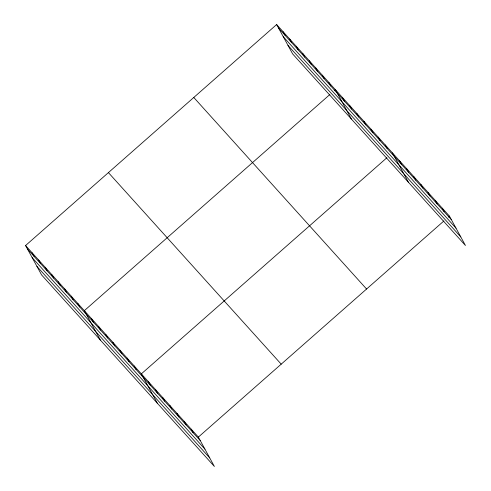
<?xml version="1.0" encoding="UTF-8"?>
<svg xmlns="http://www.w3.org/2000/svg" width="491" height="491" viewBox="0 0 491 491"><rect width="100%" height="100%" fill="white"/><g stroke="black" fill="none" stroke-linecap="round" stroke-linejoin="round"><path stroke-width="0.74" d="M25.569 245.537L198.364 437.088L214.371 466.45L41.575 274.899L25.569 245.537L276.629 24.55L449.425 216.101L465.431 245.463L292.636 53.912L276.629 24.55M329.854 94.536L84.317 310.668L100.33 340.03M334.273 90.651L335.378 89.675L351.384 119.037M386.877 157.752L141.34 373.878L157.347 403.24M198.364 437.088L443.901 220.962M448.32 217.071L449.425 216.101M278.587 28.14L451.382 219.692M283.221 36.647L456.016 228.192M288.002 45.405L460.797 236.957M193.779 97.476L366.574 289.027M108.419 172.611L281.214 364.162M27.527 249.133L200.322 440.679M32.167 257.634L204.962 449.185M36.942 266.398L209.737 457.943M442.293 208.196L444.257 211.793M435.167 200.297L437.125 203.888M428.042 192.392L429.999 195.989M420.91 184.493L422.874 188.084M413.784 176.594L415.742 180.185M406.658 168.689L408.616 172.286M399.527 160.79L401.485 164.381M392.401 152.885L408.408 182.247M385.275 144.986L387.233 148.577M378.144 137.087L380.102 140.678M371.018 129.182L372.976 132.779M363.892 121.283L365.85 124.874M356.761 113.378L358.718 116.975M349.635 105.479L351.593 109.07M342.503 97.58L344.467 101.171M328.853 82.439L330.811 86.035M322.323 75.203L324.281 78.799M315.793 67.967L317.751 71.563M309.269 60.731L311.226 64.327M302.738 53.494L304.696 57.085M296.214 46.258L298.172 49.849M289.684 39.022L291.642 42.613M283.154 31.786L285.118 35.377M191.238 429.189L193.196 432.78M184.107 421.284L186.064 424.881M176.981 413.385L178.939 416.976M169.855 405.48L171.813 409.077M162.724 397.581L164.681 401.172M155.598 389.682L157.556 393.273M148.466 381.777L150.43 385.374M134.215 365.979L136.173 369.57M127.083 358.074L129.047 361.664M119.957 350.175L121.915 353.765M112.832 342.27L114.79 345.867M105.7 334.371L107.664 337.961M98.574 326.472L100.532 330.062M91.449 318.567L93.407 322.164M77.793 303.432L79.751 307.022M71.263 296.196L73.22 299.786M64.738 288.96L66.696 292.55M58.208 281.724L60.166 285.314M51.678 274.487L53.636 278.078M45.154 267.251L47.111 270.842M38.623 260.015L40.581 263.606M32.099 252.779L34.057 256.37"/></g></svg>
